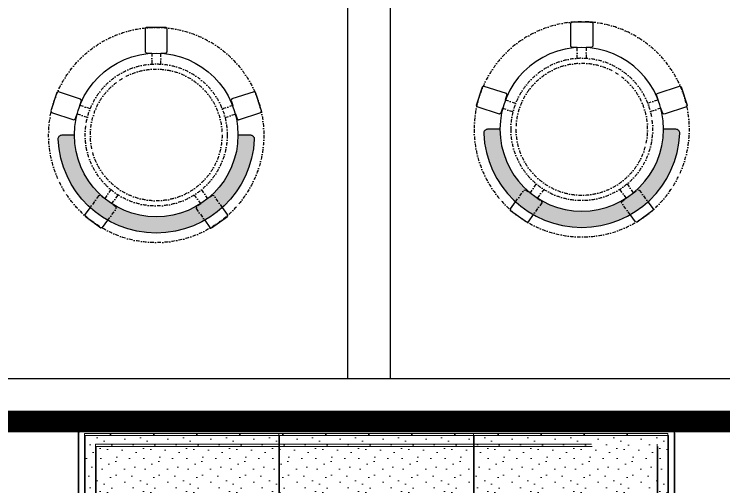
# Model space of a CAD drawing. Header units: feet. Extents: x 6963265 to 6971854, y -5590491 to -5575731.
# Drawn here: x 6967305 to 6968954, y -5580692 to -5579594 of the extents above; entities that cross this region are included whole.
import ezdxf

# ---------------------------------------------------------------- set-up
doc = ezdxf.new("R2010")
doc.units = ezdxf.units.FT
doc.header["$LTSCALE"] = 33
doc.header["$MEASUREMENT"] = 0
for name, pattern in [('ACAD_ISO03W100', [30, 12, -18]), ('DASHDOT2', [0.5, 0.25, -0.125, 0, -0.125]), ('HIDDEN2', [4.7624999999999975, 3.174999999999998, -1.587499999999999])]:
    doc.linetypes.add(name, pattern=pattern)
for name, color, linetype, lineweight in [('HATCH', 9, 'Continuous', 9), ('LENS-FURNITURE', 13, 'Continuous', 9), ('LENS-HATCH', 251, 'Continuous', 5), ('LENS-PARTITION', 21, 'Continuous', 25), ('LK-FF&E FLOOR', 1, 'Continuous', 9), ('LK-FLUTTED FINISH', 20, 'Continuous', 30), ('LN-ELEVATION-1', 81, 'Continuous', 25), ('LN-ELEVATION-2', 103, 'Continuous', 20), ('LN-ELEVATION-5', 167, 'Continuous', 5)]:
    doc.layers.add(name, color=color, linetype=linetype, lineweight=lineweight)

# ---------------------------------------------------------------- blocks, each defined once
blk = doc.blocks.new('DR STOOL')
at = {"layer": 'HATCH'}
h = blk.add_hatch(dxfattribs=at)
h.set_pattern_fill('ANSI36', color=250, angle=-90.00000000000001)
h.set_pattern_definition([(315, (-227.8099174643867, 917.3997257252777), (6.173926083235043, -1.683798022700468), [7.9375, -1.587499999999999, 0, -1.587499999999999])])
edge = h.paths.add_edge_path()
edge.add_line((-190.0000000041909, 4.511094e-10), (-218.6899174675346, 4.511094e-10))
edge.add_arc((-218.6899174670689, 9.120000000388245), 9.119999999940092, 177.6119845363388, 269.9999999996136, ccw=False)
edge.add_arc((-1.8626451e-09, 3.565219e-10), 228.000000002257, 2.3880154632688004, 177.6119845367313, ccw=False)
edge.add_arc((218.6899174633436, 9.120000000497384), 9.120000000051716, -90.00000000034493, 2.3880154629299, ccw=False)
edge.add_line((218.6899174633436, 4.511094e-10), (190, 4.511094e-10))
edge.add_arc((-1.8626451e-09, 4.511094e-10), 190.000000001979, -1.27e-14, 180)
at = {"layer": 'LN-ELEVATION-1', "color": 1, "ltscale": 100}
for p, q in [((-128.6221585394814, 215.4841044476634), (-165.2704676063731, 189.0243927398114)), ((-124.7228340068832, 214.8545704018979), (-128.6221585394814, 215.4841044476634)), ((-112.6981821293011, 198.1996966340157), (-124.7228340068832, 214.8545704018979)), ((124.7553772013634, 214.9803744515593), (112.5488144652918, 198.2845540212292)), ((128.7014972954057, 215.5933048763618), (124.7553772013634, 214.9803744515593)), ((128.7014972954057, 215.5933048763618), (124.7553772013634, 214.9803744515593)), ((165.1911288509145, 188.915192311113), (128.7014972954057, 215.5933048763618)), ((165.1911288509145, 188.915192311113), (128.7014972954057, 215.5933048763618)), ((-165.2704676063731, 189.0243927398114), (-165.9069543029182, 185.0820035930228)), ((-165.9069543029182, 185.0820035930228), (-153.8003208162263, 168.3135803133482)), ((153.6734594982117, 168.4294150282658), (165.7973639420234, 185.0121775862135)), ((165.7973639420234, 185.0121775862135), (165.1911288509145, 188.915192311113)), ((165.7973639420234, 185.0121775862135), (165.1911288509145, 188.915192311113)), ((-191.2928382232785, -35.45407700946089), (-242.9550312487409, -52.24013893969095)), ((-187.9259491492994, -37.1695928365807), (-191.2928382232785, -35.45407700946089)), ((-184.1424400564283, -48.81403796559607), (-187.9259491492994, -37.1695928365807)), ((188.0651108901948, -36.96233201187715), (184.0504167033359, -49.19388854173303)), ((191.3981811110861, -35.27656588272658), (188.0651108901948, -36.96233201187715)), ((243.0100176925771, -52.21682526778022), (191.3981811110861, -35.27656588272658)), ((-242.9550312487409, -52.24013893969095), (-244.7482102331705, -55.75945052818861)), ((-244.7482102331705, -55.75945052818861), (-230.7800458371639, -98.74904560100549)), ((230.715890809428, -98.7280946081737), (244.8123673382215, -55.78040257930116)), ((244.8123673382215, -55.78040257930116), (243.0100176925771, -52.21682526778022)), ((-173.8639617776498, -80.4479453730819), (-177.8421125086024, -68.2044548037811)), ((-175.5596735184081, -83.7759667420105), (-173.8639617776498, -80.4479453730819)), ((177.6922140880488, -68.56540505095472), (173.8739495249465, -80.1985000452405)), ((173.8739495249465, -80.1985000452405), (175.5794035866856, -83.5704969359358)), ((-230.7800458371639, -98.74904560100549), (-227.2218665438704, -100.5620286722478)), ((-227.2218665438704, -100.5620286722478), (-175.5596735184081, -83.7759667420105)), ((175.5794035866856, -83.5704969359358), (227.1912401677109, -100.5107563209894)), ((227.1912401677109, -100.5107563209894), (230.715890809428, -98.7280946081737)), ((-22.72193054761737, -190.2142363802995), (-25.39390889601782, -192.886214728569)), ((-25.39390889601782, -192.886214728569), (-25.39390889601782, -247.2070584567482)), ((-10.47823652112856, -190.2142363802995), (-22.72193054761737, -190.2142363802995)), ((22.78362171910703, -190.2142363802995), (9.910054048988968, -190.2142363802995)), ((25.42475448176265, -192.8553691428751), (22.78362171910703, -190.2142363802995)), ((25.42475448176265, -247.1762128710543), (25.42475448176265, -192.8553691428751)), ((-25.39390889601782, -247.2070584567482), (-22.60096735274419, -250)), ((22.60096735274419, -250), (25.42475448176265, -247.1762128710543)), ((-22.60096735274419, -250), (22.60096735274419, -250))]:
    blk.add_line(p, q, dxfattribs=at)
at = {"layer": 'LN-ELEVATION-1', "linetype": 'DASHDOT2'}
for p, q in [((-92.92521573789418, 170.8129362839827), (-112.6981821293011, 198.1996966340157)), ((112.5488144652918, 198.2845540212292), (92.69529851106927, 171.1294289919315)), ((-153.8003208162263, 168.3135803133482), (-134.1093360339291, 141.0403694751003)), ((-103.4542870586738, 159.9154408004979), (-93.52748446213081, 167.0824927485227)), ((-93.52748446213081, 167.0824927485227), (-92.92521573789418, 170.8129362839827)), ((92.69529851106927, 171.1294289919315), (93.26858203159645, 167.4385604566923)), ((93.26858203159645, 167.4385604566923), (103.6608748426661, 159.8406005539291)), ((133.7372852512635, 141.1612321265929), (153.6734594982117, 168.4294150282658)), ((-88.15393704269081, 139.4771787207864), (-103.4542870586738, 159.9154408004979)), ((103.6608748426661, 159.8406005539291), (88.19885099539533, 139.4487815762331)), ((-134.1093360339291, 141.0403694751003), (-130.4219571123831, 140.4450534014686)), ((-130.4219571123831, 140.4450534014686), (-119.9844727469608, 147.9808124662595)), ((-119.9844727469608, 147.9808124662595), (-105.3687285655178, 126.9741353208374)), ((105.4096150295809, 126.94019481352), (120.1194891873747, 147.8074627162714)), ((120.1194891873747, 147.8074627162714), (130.0033113472163, 140.5812532722048)), ((130.0033113472163, 140.5812532722048), (133.7372852512635, 141.1612321265929)), ((-159.954806596972, -40.49024384317454), (-184.1424400564283, -48.81403796559607)), ((184.0504167033359, -49.19388854173303), (159.8786162491887, -40.79004861696012)), ((-177.8421125086024, -68.2044548037811), (-153.4148110738024, -60.73628028803068)), ((153.3006618716754, -61.02382378749462), (177.6922140880488, -68.56540505095472)), ((-10.92024635523557, -164.6382343793375), (-10.47823652112856, -190.2142363802995)), ((9.910054048988968, -190.2142363802995), (10.35584833659231, -164.674698740353))]:
    blk.add_line(p, q, dxfattribs=at)
at = {"layer": 'LN-ELEVATION-1', "color": 1, "ltscale": 100}
blk.add_lwpolyline([(-190.0000000023283, 0), (-218.6899174656719, 0, -0.4264743413925903), (-227.8019973598421, 9.5, -0.959166304662544), (227.8019973593764, 9.5, -0.4264743413925903), (218.6899174647406, 0), (190.0000000013969, 0)], format="xyb", dxfattribs=at)
at = {"layer": 'LN-ELEVATION-1', "linetype": 'DASHDOT2'}
for radius in [250, 165, 153]:
    blk.add_circle((0, 0), radius, dxfattribs=at)
at = {"layer": 'LN-ELEVATION-1', "color": 1, "ltscale": 100}
blk.add_circle((0, 0), 190, dxfattribs=at)
blk = doc.blocks.new('3 seater Bench 1385')
at = {"layer": 'LENS-HATCH', "lineweight": 0}
h = blk.add_hatch(dxfattribs=at)
h.set_pattern_fill('STIP1', color=177, scale=100, angle=269.9999999999999, pattern_type=2)
h.set_pattern_definition([(270, (6617025.245374651, -170439.1063060568), (100, -1.516e-13), [0, -100]), (270, (6617009.245374652, -170451.1063060568), (100, -1.516e-13), [0, -100]), (270, (6616985.245374652, -170446.1063060568), (100, -1.516e-13), [0, -100]), (270, (6616962.245374652, -170481.1063060568), (100, -1.516e-13), [0, -100]), (270, (6616998.245374652, -170478.1063060568), (100, -1.516e-13), [0, -100]), (270, (6617022.245374652, -170505.1063060568), (100, -1.516e-13), [0, -100]), (270, (6617029.245374651, -170470.1063060568), (100, -1.516e-13), [0, -100]), (270, (6616988.245374651, -170512.1063060568), (100, -1.516e-13), [0, -100]), (270, (6616956.245374652, -170507.1063060568), (100, -1.516e-13), [0, -100]), (270, (6616941.245374651, -170433.1063060568), (100, -1.516e-13), [0, -100]), (270, (6616961.245374652, -170451.1063060568), (100, -1.516e-13), [0, -100]), (270, (6616942.245374652, -170465.1063060568), (100, -1.516e-13), [0, -100]), (270, (6617006.245374652, -170526.1063060568), (100, -1.516e-13), [0, -100]), (270, (6616981.245374652, -170494.1063060568), (100, -1.516e-13), [0, -100]), (270, (6617014.245374652, -170486.1063060568), (100, -1.516e-13), [0, -100]), (270, (6617005.245374651, -170503.1063060568), (100, -1.516e-13), [0, -100]), (270, (6616978.245374651, -170467.1063060568), (100, -1.516e-13), [0, -100]), (270, (6617032.245374652, -170495.1063060568), (100, -1.516e-13), [0, -100]), (270, (6616973.245374651, -170526.1063060568), (100, -1.516e-13), [0, -100]), (270, (6616943.245374651, -170523.1063060568), (100, -1.516e-13), [0, -100])])
h.paths.add_polyline_path([(677.5000000004657, 227.5), (225.8333333334885, 227.5), (225.8333333334885, -227.5), (677.5000000004657, -227.5)])
h.paths.add_polyline_path([(-225.8333333334885, 227.5), (225.8333333334885, 227.5), (225.8333333334885, -227.5), (-225.8333333334885, -227.5)])
h.paths.add_polyline_path([(-677.5000000004657, 227.5), (-225.8333333334885, 227.5), (-225.8333333334885, -227.5), (-677.5000000004657, -227.5)])
at = {"layer": 'LN-ELEVATION-2', "ltscale": 0.5}
for points in [[(-677.5000000004657, 227.5), (-225.8333333334885, 227.5), (-225.8333333334885, -227.5), (-677.5000000004657, -227.5)], [(-225.8333333334885, 227.5), (225.8333333334885, 227.5), (225.8333333334885, -227.5), (-225.8333333334885, -227.5)], [(677.5000000004657, 227.5), (225.8333333334885, 227.5), (225.8333333334885, -227.5), (677.5000000004657, -227.5)]]:
    blk.add_lwpolyline(points, close=True, dxfattribs=at)
at = {"layer": 'LN-ELEVATION-5', "ltscale": 0.5}
blk.add_lwpolyline([(682.4999999995343, 242.5), (-682.5000000004655, 242.5, 0.4142135623730951), (-692.5000000004655, 232.5), (-692.5000000004655, -232.5, 0.4142135623730951), (-682.5000000004655, -242.5), (682.4999999995343, -242.5, 0.4142135623730951), (692.4999999995343, -232.5), (692.4999999995343, 232.5, 0.4142135623730951)], format="xyb", close=True, dxfattribs=at)
blk.add_lwpolyline([(677.4999999995343, 227.5), (-677.5000000004657, 227.5), (-677.5000000004657, -227.5), (677.4999999995343, -227.5)], close=True, dxfattribs=at)
at = {"layer": 'LN-ELEVATION-5', "linetype": 'HIDDEN2', "ltscale": 11}
blk.add_lwpolyline([(-652.5000000004657, 202.5), (652.5000000004657, 202.5), (652.5000000004657, -202.5), (-652.5000000004657, -202.5)], close=True, dxfattribs=at)

msp = doc.modelspace()

# ---------------------------------------------------------------- linework, layer by layer
at = {"layer": 'LENS-PARTITION'}
for points in [[(6968079.464444498, -5580440.189304741), (6968179.464444498, -5580440.189304741), (6968179.464444498, -5578939.982475857), (6968079.464444498, -5578939.982475857)], [(6967029.464444498, -5580440.189304741), (6969279.464444498, -5580440.189304741), (6969279.464444498, -5580540.189304742), (6967029.464444498, -5580540.189304742)]]:
    msp.add_lwpolyline(points, close=True, dxfattribs=at)
at = {"layer": 'LK-FLUTTED FINISH', "linetype": 'ACAD_ISO03W100', "ltscale": 0.05, "const_width": 50}
msp.add_lwpolyline([(6969979.544765244, -5581426.078089515), (6969979.464444498, -5580540.189304742), (6964129.464444497, -5580540.189304742)], dxfattribs=at)

# ---------------------------------------------------------------- block references
at = {"layer": 'LENS-FURNITURE', "rotation": 180}
msp.add_blockref('DR STOOL', (6967635.16902628, -5579874.445229612), dxfattribs=at)
at = {"layer": 'LENS-FURNITURE', "xscale": -1, "rotation": 180}
msp.add_blockref('DR STOOL', (6968623.909626733, -5579861.272622142), dxfattribs=at)
at = {"layer": 'LK-FF&E FLOOR'}
for p in [(6968146.267963329, -5580795.438798157), (6968147.776687749, -5580800.407429361)]:
    msp.add_blockref('3 seater Bench 1385', p, dxfattribs=at)

doc.saveas('drawing.dxf')
